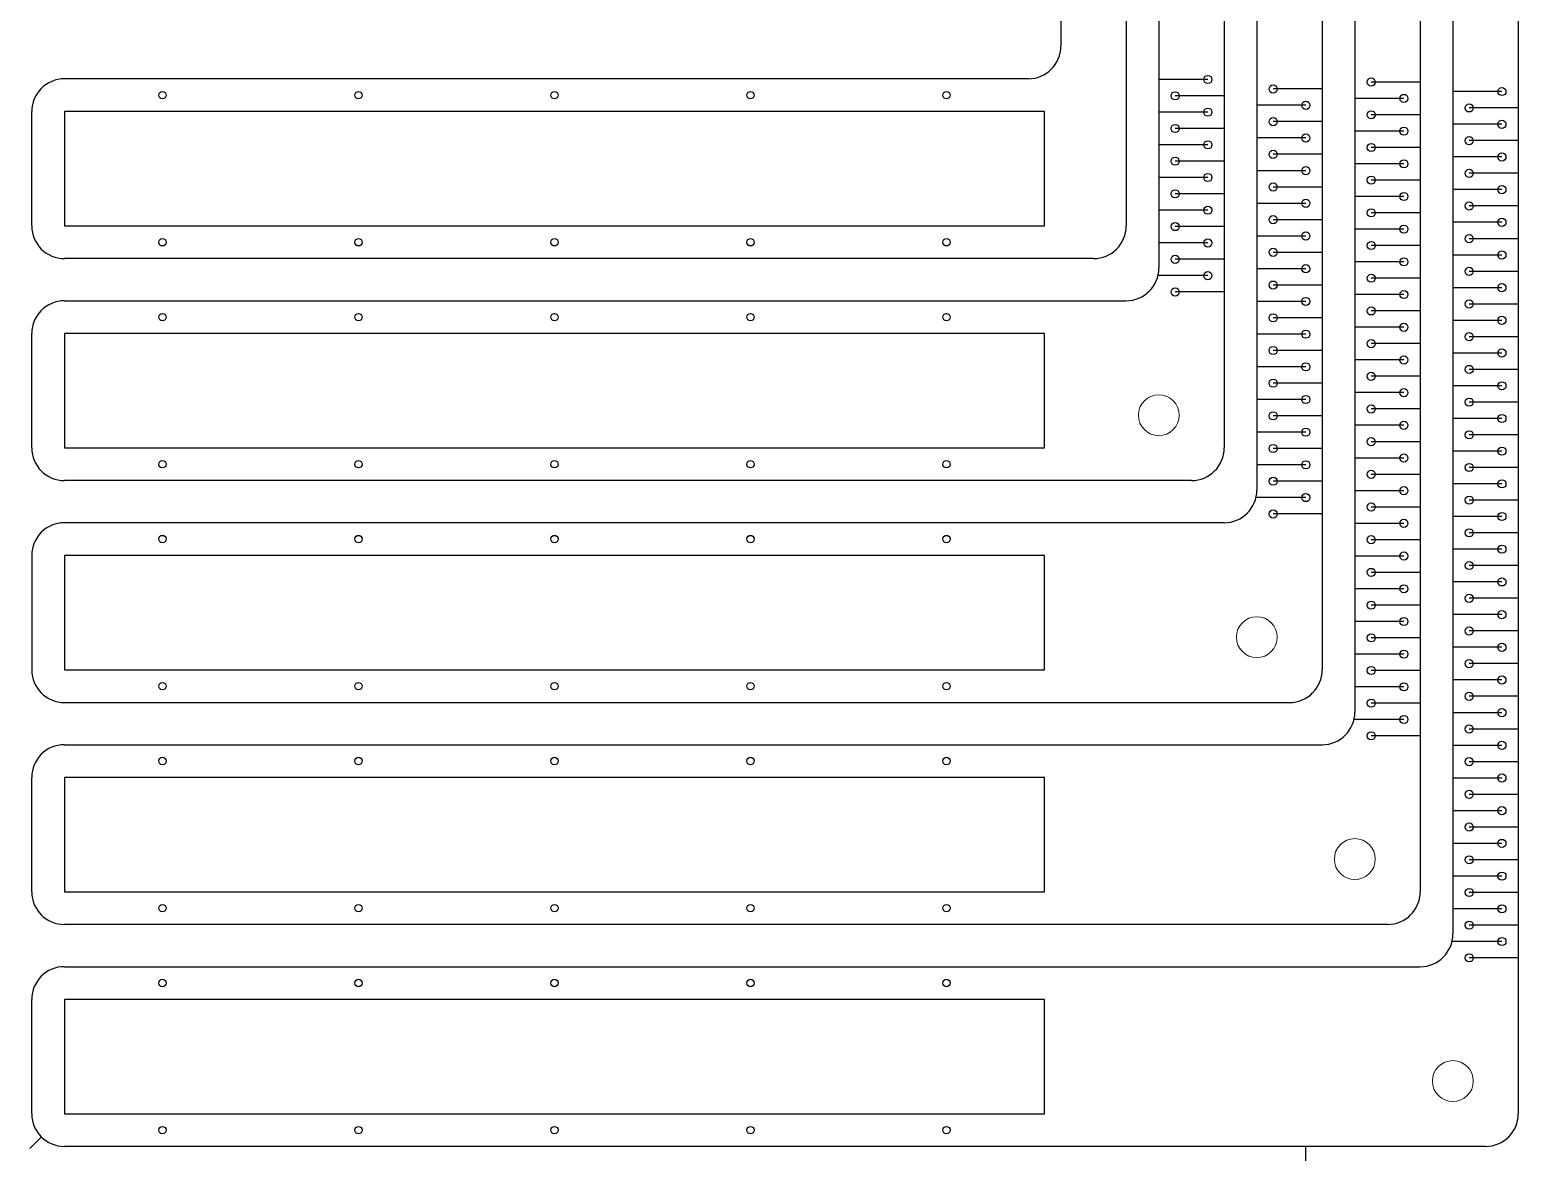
# Model space of a CAD drawing. Header units: millimetres. Extents: x 0 to 40, y 0 to 70.
# Drawn here: x 6.755 to 11.311, y 13.879 to 17.313 of the extents above; entities that cross this region are included whole.
import ezdxf

# ---------------------------------------------------------------- set-up
doc = ezdxf.new("R2010")
doc.units = ezdxf.units.MM
doc.layers.add('Al Foil', color=2, linetype='Continuous')
doc.layers.add('Expose Silicone', color=1, linetype='Continuous')

msp = doc.modelspace()

# ---------------------------------------------------------------- linework, layer by layer
at = {"layer": 'Al Foil'}
for p, q in [((9.9113, 50.4907), (9.9113, 17.2629)), ((10.1113, 50.4907), (10.1113, 16.7129)), ((10.2113, 50.4907), (10.2113, 16.5839)), ((10.4113, 50.4907), (10.4113, 16.0339)), ((10.5113, 50.4907), (10.5113, 15.9049)), ((10.7113, 50.4907), (10.7113, 15.3549)), ((10.8113, 50.4907), (10.8113, 15.2259)), ((11.0113, 50.4907), (11.0113, 14.6759)), ((11.1113, 50.4907), (11.1113, 14.5469)), ((11.3113, 50.4907), (11.3113, 13.9969)), ((9.8113, 17.1629), (6.8613, 17.1629)), ((10.3613, 17.1609), (10.2113, 17.1609)), ((10.7113, 17.1319), (10.5613, 17.1319)), ((11.0113, 17.1529), (10.8613, 17.1529)), ((10.4113, 17.1109), (10.2613, 17.1109)), ((10.9613, 17.1029), (10.8113, 17.1029)), ((11.2613, 17.1239), (11.1113, 17.1239)), ((6.7613, 16.7129), (6.7613, 17.0629)), ((10.3613, 17.0609), (10.2113, 17.0609)), ((10.6613, 17.0819), (10.5113, 17.0819)), ((11.0113, 17.0529), (10.8613, 17.0529)), ((11.3113, 17.0739), (11.1613, 17.0739)), ((10.4113, 17.0109), (10.2613, 17.0109)), ((10.7113, 17.0319), (10.5613, 17.0319)), ((10.9613, 17.0029), (10.8113, 17.0029)), ((11.2613, 17.0239), (11.1113, 17.0239)), ((10.3613, 16.9609), (10.2113, 16.9609)), ((10.6613, 16.9819), (10.5113, 16.9819)), ((11.0113, 16.9529), (10.8613, 16.9529)), ((11.3113, 16.9739), (11.1613, 16.9739)), ((10.4113, 16.9109), (10.2613, 16.9109)), ((10.7113, 16.9319), (10.5613, 16.9319)), ((11.2613, 16.9239), (11.1113, 16.9239)), ((10.3613, 16.8609), (10.2113, 16.8609)), ((10.6613, 16.8819), (10.5113, 16.8819)), ((10.9613, 16.9029), (10.8113, 16.9029)), ((11.3113, 16.8739), (11.1613, 16.8739)), ((10.7113, 16.8319), (10.5613, 16.8319)), ((11.0113, 16.8529), (10.8613, 16.8529)), ((11.2613, 16.8239), (11.1113, 16.8239)), ((10.4113, 16.8109), (10.2613, 16.8109)), ((10.6613, 16.7819), (10.5113, 16.7819)), ((10.9613, 16.8029), (10.8113, 16.8029)), ((11.3113, 16.7739), (11.1613, 16.7739)), ((10.3613, 16.7609), (10.2113, 16.7609)), ((10.7113, 16.7319), (10.5613, 16.7319)), ((11.0113, 16.7529), (10.8613, 16.7529)), ((11.2613, 16.7239), (11.1113, 16.7239)), ((10.4113, 16.7109), (10.2613, 16.7109)), ((10.6613, 16.6819), (10.5113, 16.6819)), ((10.9613, 16.7029), (10.8113, 16.7029)), ((10.3613, 16.6609), (10.2113, 16.6609)), ((10.7113, 16.6319), (10.5613, 16.6319)), ((11.0113, 16.6529), (10.8613, 16.6529)), ((11.3113, 16.6739), (11.1613, 16.6739)), ((10.0113, 16.6129), (6.8613, 16.6129)), ((10.4113, 16.6109), (10.2613, 16.6109)), ((10.9613, 16.6029), (10.8113, 16.6029)), ((11.2613, 16.6239), (11.1113, 16.6239)), ((10.3613, 16.5609), (10.2086, 16.561)), ((10.6613, 16.5819), (10.5113, 16.5819)), ((11.0113, 16.5529), (10.8613, 16.5529)), ((11.3113, 16.5739), (11.1613, 16.5739)), ((10.4113, 16.5109), (10.2613, 16.5109)), ((10.7113, 16.5319), (10.5613, 16.5319)), ((10.9613, 16.5029), (10.8113, 16.5029)), ((11.2613, 16.5239), (11.1113, 16.5239)), ((6.8613, 16.4839), (10.1113, 16.4839)), ((10.6613, 16.4819), (10.5113, 16.4819)), ((11.0113, 16.4529), (10.8613, 16.4529)), ((11.3113, 16.4739), (11.1613, 16.4739)), ((10.7113, 16.4319), (10.5613, 16.4319)), ((10.9613, 16.4029), (10.8113, 16.4029)), ((11.2613, 16.4239), (11.1113, 16.4239)), ((6.7613, 16.0339), (6.7613, 16.3839)), ((10.6613, 16.3819), (10.5113, 16.3819)), ((11.3113, 16.3739), (11.1613, 16.3739)), ((10.7113, 16.3319), (10.5613, 16.3319)), ((11.0113, 16.3529), (10.8613, 16.3529)), ((11.2613, 16.3239), (11.1113, 16.3239)), ((10.6613, 16.2819), (10.5113, 16.2819)), ((10.9613, 16.3029), (10.8113, 16.3029)), ((11.3113, 16.2739), (11.1613, 16.2739)), ((10.7113, 16.2319), (10.5613, 16.2319)), ((11.0113, 16.2529), (10.8613, 16.2529)), ((11.2613, 16.2239), (11.1113, 16.2239)), ((10.6613, 16.1819), (10.5113, 16.1819)), ((10.9613, 16.2029), (10.8113, 16.2029)), ((10.7113, 16.1319), (10.5613, 16.1319)), ((11.0113, 16.1529), (10.8613, 16.1529)), ((11.3113, 16.1739), (11.1613, 16.1739)), ((10.9613, 16.1029), (10.8113, 16.1029)), ((11.2613, 16.1239), (11.1113, 16.1239)), ((10.6613, 16.0819), (10.5113, 16.0819)), ((11.0113, 16.0529), (10.8613, 16.0529)), ((11.3113, 16.0739), (11.1613, 16.0739)), ((10.7113, 16.0319), (10.5613, 16.0319)), ((10.9613, 16.0029), (10.8113, 16.0029)), ((11.2613, 16.0239), (11.1113, 16.0239)), ((10.6613, 15.9819), (10.5113, 15.9819)), ((11.0113, 15.9529), (10.8613, 15.9529)), ((11.3113, 15.9739), (11.1613, 15.9739)), ((10.3113, 15.9339), (6.8613, 15.9339)), ((10.7113, 15.9319), (10.5613, 15.9319)), ((10.9613, 15.9029), (10.8113, 15.9029)), ((11.2613, 15.9239), (11.1113, 15.9239)), ((10.6613, 15.8819), (10.5086, 15.882)), ((11.3113, 15.8739), (11.1613, 15.8739)), ((10.7113, 15.8319), (10.5613, 15.8319)), ((11.0113, 15.8529), (10.8613, 15.8529)), ((11.2613, 15.8239), (11.1113, 15.8239)), ((10.4113, 15.8049), (6.8613, 15.8049)), ((10.9613, 15.8029), (10.8113, 15.8029)), ((11.3113, 15.7739), (11.1613, 15.7739)), ((11.0113, 15.7529), (10.8613, 15.7529)), ((11.2613, 15.7239), (11.1113, 15.7239)), ((6.7613, 15.7049), (6.7613, 15.3549)), ((10.9613, 15.7029), (10.8113, 15.7029)), ((11.3113, 15.6739), (11.1613, 15.6739)), ((11.0113, 15.6529), (10.8613, 15.6529)), ((10.9613, 15.6029), (10.8113, 15.6029)), ((11.2613, 15.6239), (11.1113, 15.6239)), ((11.0113, 15.5529), (10.8613, 15.5529)), ((11.3113, 15.5739), (11.1613, 15.5739)), ((10.9613, 15.5029), (10.8113, 15.5029)), ((11.2613, 15.5239), (11.1113, 15.5239)), ((11.0113, 15.4529), (10.8613, 15.4529)), ((11.3113, 15.4739), (11.1613, 15.4739)), ((10.9613, 15.4029), (10.8113, 15.4029)), ((11.2613, 15.4239), (11.1113, 15.4239)), ((11.3113, 15.3739), (11.1613, 15.3739)), ((11.0113, 15.3529), (10.8613, 15.3529)), ((11.2613, 15.3239), (11.1113, 15.3239)), ((10.9613, 15.3029), (10.8113, 15.3029)), ((11.3113, 15.2739), (11.1613, 15.2739)), ((6.8613, 15.2549), (10.6113, 15.2549)), ((11.0113, 15.2529), (10.8613, 15.2529)), ((11.2613, 15.2239), (11.1113, 15.2239)), ((10.9613, 15.2029), (10.8086, 15.203)), ((11.3113, 15.1739), (11.1613, 15.1739)), ((11.0113, 15.1529), (10.8613, 15.1529)), ((6.8613, 15.1259), (10.7113, 15.1259)), ((11.2613, 15.1239), (11.1113, 15.1239)), ((11.3113, 15.0739), (11.1613, 15.0739)), ((6.7613, 14.6759), (6.7613, 15.0259)), ((11.2613, 15.0239), (11.1113, 15.0239)), ((11.3113, 14.9739), (11.1613, 14.9739)), ((11.2613, 14.9239), (11.1113, 14.9239)), ((11.3113, 14.8739), (11.1613, 14.8739)), ((11.2613, 14.8239), (11.1113, 14.8239)), ((11.3113, 14.7739), (11.1613, 14.7739)), ((11.2613, 14.7239), (11.1113, 14.7239)), ((11.3113, 14.6739), (11.1613, 14.6739)), ((11.2613, 14.6239), (11.1113, 14.6239)), ((10.9113, 14.5759), (6.8613, 14.5759)), ((11.3113, 14.5739), (11.1613, 14.5739)), ((11.2613, 14.5239), (11.1086, 14.524)), ((6.8613, 14.4469), (11.0113, 14.4469)), ((11.3113, 14.4739), (11.1613, 14.4739)), ((6.7613, 13.9969), (6.7613, 14.3469)), ((6.7906, 13.9262), (6.7552, 13.8908)), ((11.2113, 13.8969), (6.8613, 13.8969)), ((10.6613, 13.5009), (10.6613, 13.8969))]:
    msp.add_line(p, q, dxfattribs=at)
for centre, radius in [((10.3613, 17.1609), 0.0125), ((10.5613, 17.1319), 0.0125), ((10.8613, 17.1529), 0.0125), ((11.2613, 17.1239), 0.0125), ((7.1613, 17.1129), 0.0114), ((7.7613, 17.1129), 0.0114), ((8.3613, 17.1129), 0.0114), ((8.9613, 17.1129), 0.0114), ((9.5613, 17.1129), 0.0114), ((10.2613, 17.1109), 0.0125), ((10.6613, 17.0819), 0.0125), ((10.9613, 17.1029), 0.0125), ((11.1613, 17.0739), 0.0125), ((10.3613, 17.0609), 0.0125), ((10.5613, 17.0319), 0.0125), ((10.8613, 17.0529), 0.0125), ((10.2613, 17.0109), 0.0125), ((10.6613, 16.9819), 0.0125), ((10.9613, 17.0029), 0.0125), ((11.2613, 17.0239), 0.0125), ((10.3613, 16.9609), 0.0125), ((10.8613, 16.9529), 0.0125), ((11.1613, 16.9739), 0.0125), ((10.2613, 16.9109), 0.0125), ((10.5613, 16.9319), 0.0125), ((10.9613, 16.9029), 0.0125), ((11.2613, 16.9239), 0.0125), ((10.3613, 16.8609), 0.0125), ((10.6613, 16.8819), 0.0125), ((10.8613, 16.8529), 0.0125), ((11.1613, 16.8739), 0.0125), ((10.2613, 16.8109), 0.0125), ((10.5613, 16.8319), 0.0125), ((10.9613, 16.8029), 0.0125), ((11.2613, 16.8239), 0.0125), ((10.3613, 16.7609), 0.0125), ((10.6613, 16.7819), 0.0125), ((11.1613, 16.7739), 0.0125), ((10.2613, 16.7109), 0.0125), ((10.5613, 16.7319), 0.0125), ((10.8613, 16.7529), 0.0125), ((11.2613, 16.7239), 0.0125), ((10.6613, 16.6819), 0.0125), ((10.9613, 16.7029), 0.0125), ((11.1613, 16.6739), 0.0125), ((7.1613, 16.6629), 0.0114), ((7.7613, 16.6629), 0.0114), ((8.3613, 16.6629), 0.0114), ((8.9613, 16.6629), 0.0114), ((9.5613, 16.6629), 0.0114), ((10.3613, 16.6609), 0.0125), ((10.5613, 16.6319), 0.0125), ((10.8613, 16.6529), 0.0125), ((11.2613, 16.6239), 0.0125), ((10.2613, 16.6109), 0.0125), ((10.6613, 16.5819), 0.0125), ((10.9613, 16.6029), 0.0125), ((11.1613, 16.5739), 0.0125), ((10.3613, 16.5609), 0.0125), ((10.5613, 16.5319), 0.0125), ((10.8613, 16.5529), 0.0125), ((10.2613, 16.5109), 0.0125), ((10.6613, 16.4819), 0.0125), ((10.9613, 16.5029), 0.0125), ((11.2613, 16.5239), 0.0125), ((10.8613, 16.4529), 0.0125), ((11.1613, 16.4739), 0.0125), ((7.1613, 16.4339), 0.0114), ((7.7613, 16.4339), 0.0114), ((8.3613, 16.4339), 0.0114), ((8.9613, 16.4339), 0.0114), ((9.5613, 16.4339), 0.0114), ((10.5613, 16.4319), 0.0125), ((10.9613, 16.4029), 0.0125), ((11.2613, 16.4239), 0.0125), ((10.6613, 16.3819), 0.0125), ((10.8613, 16.3529), 0.0125), ((11.1613, 16.3739), 0.0125), ((10.5613, 16.3319), 0.0125), ((10.9613, 16.3029), 0.0125), ((11.2613, 16.3239), 0.0125), ((10.6613, 16.2819), 0.0125), ((10.8613, 16.2529), 0.0125), ((11.1613, 16.2739), 0.0125), ((10.5613, 16.2319), 0.0125), ((11.2613, 16.2239), 0.0125), ((10.6613, 16.1819), 0.0125), ((10.9613, 16.2029), 0.0125), ((11.1613, 16.1739), 0.0125), ((10.5613, 16.1319), 0.0125), ((10.8613, 16.1529), 0.0125), ((11.2613, 16.1239), 0.0125), ((10.6613, 16.0819), 0.0125), ((10.9613, 16.1029), 0.0125), ((11.1613, 16.0739), 0.0125), ((10.5613, 16.0319), 0.0125), ((10.8613, 16.0529), 0.0125), ((7.1613, 15.9839), 0.0114), ((7.7613, 15.9839), 0.0114), ((8.3613, 15.9839), 0.0114), ((8.9613, 15.9839), 0.0114), ((9.5613, 15.9839), 0.0114), ((10.6613, 15.9819), 0.0125), ((10.9613, 16.0029), 0.0125), ((11.2613, 16.0239), 0.0125), ((10.8613, 15.9529), 0.0125), ((11.1613, 15.9739), 0.0125), ((10.5613, 15.9319), 0.0125), ((10.9613, 15.9029), 0.0125), ((11.2613, 15.9239), 0.0125), ((10.6613, 15.8819), 0.0125), ((10.8613, 15.8529), 0.0125), ((11.1613, 15.8739), 0.0125), ((10.5613, 15.8319), 0.0125), ((10.9613, 15.8029), 0.0125), ((11.2613, 15.8239), 0.0125), ((7.1613, 15.7549), 0.0114), ((7.7613, 15.7549), 0.0114), ((8.3613, 15.7549), 0.0114), ((8.9613, 15.7549), 0.0114), ((9.5613, 15.7549), 0.0114), ((10.8613, 15.7529), 0.0125), ((11.1613, 15.7739), 0.0125), ((11.2613, 15.7239), 0.0125), ((10.9613, 15.7029), 0.0125), ((11.1613, 15.6739), 0.0125), ((10.8613, 15.6529), 0.0125), ((11.2613, 15.6239), 0.0125), ((10.9613, 15.6029), 0.0125), ((11.1613, 15.5739), 0.0125), ((10.8613, 15.5529), 0.0125), ((11.2613, 15.5239), 0.0125), ((10.9613, 15.5029), 0.0125), ((10.8613, 15.4529), 0.0125), ((11.1613, 15.4739), 0.0125), ((10.9613, 15.4029), 0.0125), ((11.2613, 15.4239), 0.0125), ((10.8613, 15.3529), 0.0125), ((11.1613, 15.3739), 0.0125), ((7.1613, 15.3049), 0.0114), ((7.7613, 15.3049), 0.0114), ((8.3613, 15.3049), 0.0114), ((8.9613, 15.3049), 0.0114), ((9.5613, 15.3049), 0.0114), ((10.9613, 15.3029), 0.0125), ((11.2613, 15.3239), 0.0125), ((10.8613, 15.2529), 0.0125), ((11.1613, 15.2739), 0.0125), ((11.2613, 15.2239), 0.0125), ((10.9613, 15.2029), 0.0125), ((11.1613, 15.1739), 0.0125), ((10.8613, 15.1529), 0.0125), ((11.2613, 15.1239), 0.0125), ((7.1613, 15.0759), 0.0114), ((7.7613, 15.0759), 0.0114), ((8.3613, 15.0759), 0.0114), ((8.9613, 15.0759), 0.0114), ((9.5613, 15.0759), 0.0114), ((11.1613, 15.0739), 0.0125), ((11.2613, 15.0239), 0.0125), ((11.1613, 14.9739), 0.0125), ((11.2613, 14.9239), 0.0125), ((11.1613, 14.8739), 0.0125), ((11.2613, 14.8239), 0.0125), ((11.1613, 14.7739), 0.0125), ((11.2613, 14.7239), 0.0125), ((11.1613, 14.6739), 0.0125), ((7.1613, 14.6259), 0.0114), ((7.7613, 14.6259), 0.0114), ((8.3613, 14.6259), 0.0114), ((8.9613, 14.6259), 0.0114), ((9.5613, 14.6259), 0.0114), ((11.2613, 14.6239), 0.0125), ((11.1613, 14.5739), 0.0125), ((11.2613, 14.5239), 0.0125), ((11.1613, 14.4739), 0.0125), ((7.1613, 14.3969), 0.0114), ((7.7613, 14.3969), 0.0114), ((8.3613, 14.3969), 0.0114), ((8.9613, 14.3969), 0.0114), ((9.5613, 14.3969), 0.0114), ((7.1613, 13.9469), 0.0114), ((7.7613, 13.9469), 0.0114), ((8.3613, 13.9469), 0.0114), ((8.9613, 13.9469), 0.0114), ((9.5613, 13.9469), 0.0114)]:
    msp.add_circle(centre, radius, dxfattribs=at)
at = {"layer": 'Al Foil', "linetype": 'Continuous', "lineweight": 0}
for centre in [(10.2111, 16.1339), (10.5111, 15.4549), (10.8111, 14.7759), (11.1111, 14.0969)]:
    msp.add_circle(centre, 0.0626, dxfattribs=at)
at = {"layer": 'Al Foil'}
for centre, start, end in [((9.8113, 17.2629), 270, 360), ((6.8613, 17.0629), 90, 180), ((6.8613, 16.7129), 180, 270), ((10.0113, 16.7129), 270, 360), ((10.1113, 16.5839), 270, 0), ((6.8613, 16.3839), 90, 180), ((6.8613, 16.0339), 180, 270), ((10.3113, 16.0339), 270, 0), ((10.4113, 15.9049), 270, 0), ((6.8613, 15.7049), 90, 180), ((6.8613, 15.3549), 180, 270), ((10.6113, 15.3549), 270, 360), ((10.7113, 15.2259), 270, 0), ((6.8613, 15.0259), 90, 180), ((6.8613, 14.6759), 180, 270), ((10.9113, 14.6759), 270, 0), ((11.0113, 14.5469), 270, 360), ((6.8613, 14.3469), 90, 180), ((6.8613, 13.9969), 180, 270), ((11.2113, 13.9969), 270, 0)]:
    msp.add_arc(centre, 0.1, start, end, dxfattribs=at)
at = {"layer": 'Expose Silicone'}
for p, q in [((9.8613, 17.0629), (6.8613, 17.0629)), ((6.8613, 17.0629), (6.8613, 16.7129)), ((9.8613, 16.7129), (9.8613, 17.0629)), ((6.8613, 16.7129), (9.8613, 16.7129)), ((9.8613, 16.3839), (6.8613, 16.3839)), ((6.8613, 16.3839), (6.8613, 16.0339)), ((9.8613, 16.0339), (9.8613, 16.3839)), ((6.8613, 16.0339), (9.8613, 16.0339)), ((9.8613, 15.7049), (6.8613, 15.7049)), ((6.8613, 15.7049), (6.8613, 15.3549)), ((9.8613, 15.3549), (9.8613, 15.7049)), ((6.8613, 15.3549), (9.8613, 15.3549)), ((9.8613, 15.0259), (6.8613, 15.0259)), ((6.8613, 15.0259), (6.8613, 14.6759)), ((9.8613, 14.6759), (9.8613, 15.0259)), ((6.8613, 14.6759), (9.8613, 14.6759)), ((9.8613, 14.3469), (6.8613, 14.3469)), ((6.8613, 14.3469), (6.8613, 13.9969)), ((9.8613, 13.9969), (9.8613, 14.3469)), ((6.8613, 13.9969), (9.8613, 13.9969))]:
    msp.add_line(p, q, dxfattribs=at)

doc.saveas('drawing.dxf')
